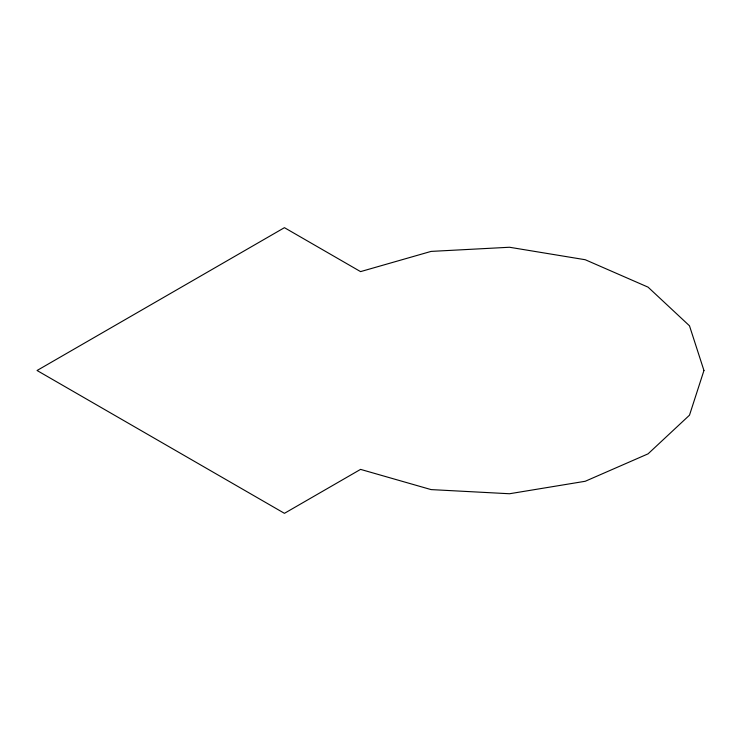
<?xml version="1.0" encoding="UTF-8"?>
<svg xmlns="http://www.w3.org/2000/svg" width="741" height="741" viewBox="0 0 741 741"><rect width="100%" height="100%" fill="white"/><g stroke="black" fill="none" stroke-linecap="round" stroke-linejoin="round"><path stroke-width="1.11" d="M703.95 370.5L689.491 415.192L648.06 453.853L585.242 481.27L509.512 493.747L431.095 489.597L360.561 469.386L284.442 513.328L37.05 370.5L284.442 227.672L360.561 271.614L431.095 251.403L509.512 247.253L585.242 259.73L648.06 287.147L689.491 325.808L703.95 370.5"/></g></svg>
